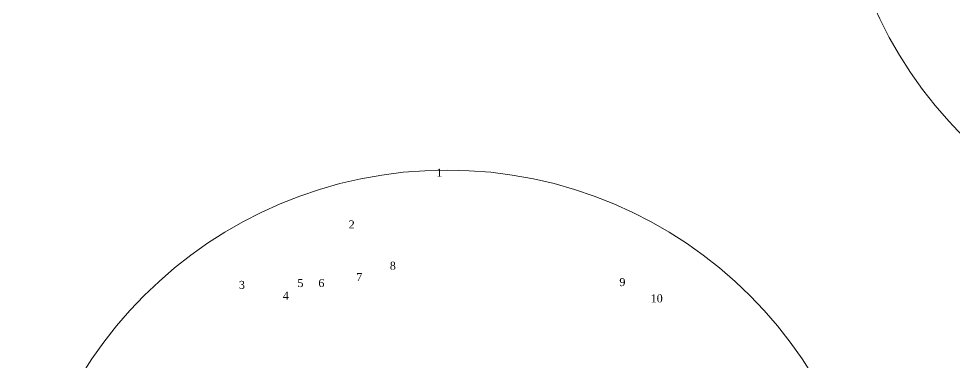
# Model space of a CAD drawing. Header units: metres. Extents: x 546523 to 548566, y 1840677 to 1842758.
# Drawn here: x 547326 to 547982, y 1841142 to 1841383 of the extents above; entities that cross this region are included whole.
import ezdxf
from ezdxf.enums import TextEntityAlignment as Align

# ---------------------------------------------------------------- set-up
doc = ezdxf.new("R2010")
doc.units = ezdxf.units.M
doc.header["$MEASUREMENT"] = 0
doc.layers.add('Level 15', color=7, linetype='Continuous', lineweight=0)
doc.layers.add('Level 20', color=7, linetype='Continuous', lineweight=0)
doc.styles.add('Style-Times New Roman', font='times.ttf')

msp = doc.modelspace()

# ---------------------------------------------------------------- linework, layer by layer
at = {"layer": 'Level 15', "color": 1, "linetype": 'Continuous', "lineweight": 0}
for centre in [(548199.89, 1841513.13), (547626.39, 1840977.1)]:
    msp.add_circle(centre, 300, dxfattribs=at)

# ---------------------------------------------------------------- texts
at = {"layer": 'Level 20', "color": 5, "linetype": 'Continuous', "lineweight": 0, "style": 'Style-Times New Roman'}
for s, height, p in [('1', 5.61, (547620.99, 1841275.26)), ('2', 5.61, (547559.64, 1841239.04)), ('8', 5.61, (547588.44, 1841210.12)), ('7', 5.61, (547564.96, 1841202.24)), ('3', 5.61, (547482.74, 1841196.68)), ('5', 5.61, (547523.72, 1841197.97)), ('6', 5.61, (547538.41, 1841197.97)), ('9', 5.61, (547749.23, 1841198.63)), ('4', 5.61, (547513.45, 1841189.12)), ('10', 5.608, (547773.25, 1841187.25))]:
    msp.add_text(s, height=height, dxfattribs=at).set_placement(p, align=Align.MIDDLE_CENTER)

doc.saveas('drawing.dxf')
